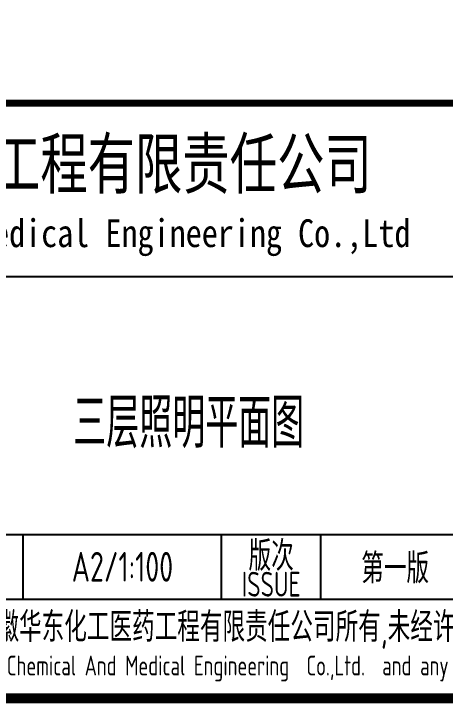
# Model space of a CAD drawing. Extents: x 6250600 to 6678662, y -692028 to -290561.
# Drawn here: x 6307751 to 6312102, y -511192 to -504242 of the extents above; entities that cross this region are included whole.
import ezdxf
from ezdxf.enums import TextEntityAlignment as Align

# ---------------------------------------------------------------- set-up
doc = ezdxf.new("R2010")
doc.units = 0
doc.header["$LTSCALE"] = 1000
doc.header["$MEASUREMENT"] = 0
doc.layers.get('0').update_dxf_attribs({"linetype": 'CONTINUOUS'})
doc.layers.add('PUB_TITLE', color=4, linetype='CONTINUOUS')
doc.styles.add('AHD', font='sceie.shx', dxfattribs={"width": 0.7, "bigfont": 'sceic.shx'})
doc.styles.add('ECEC_TQ_S', font='')
doc.styles.get('ECEC_TQ_S').set_extended_font_data('SimSun')

msp = doc.modelspace()

# ---------------------------------------------------------------- linework, layer by layer
for p, q in [((6301346.9, -506891.8), (6319346.9, -506891.8)), ((6301346.9, -509491.8), (6319346.9, -509491.8)), ((6307846.9, -510141.8), (6307846.9, -509491.8)), ((6309846.9, -510141.8), (6309846.9, -509491.8)), ((6310846.9, -510141.8), (6310846.9, -509491.8)), ((6301346.9, -510141.8), (6319346.9, -510141.8)), ((6301346.9, -511141.8), (6319346.9, -511141.8))]:
    msp.add_line(p, q)
msp.add_lwpolyline([(6319346.9, -505141.8, 70, 70, 0), (6301346.9, -505141.8, 70, 70, 0), (6301346.9, -511141.8, 0, 0, 0)], format="xyseb")
at = {"layer": 'PUB_TITLE', "color": 4, "const_width": 100}
msp.add_lwpolyline([(6263446.9, -511141.8), (6319346.9, -511141.8), (6319346.9, -471141.8), (6263446.9, -471141.8)], close=True, dxfattribs=at)

# ---------------------------------------------------------------- texts
for s, height, style, width, p in [('安徽华东化工医药工程有限责任公司', 500, 'ECEC_TQ_S', 0.7, (6307541.8, -505741.8)), ('安徽华东化工医药工程有限责任公司', 500, 'ECEC_TQ_S', 0.7, (6307541.8, -505741.8)), ('Anhui Huadong Chemical & Medical Engineering Co.,Ltd', 280, 'ECEC_TQ_S', 0.85, (6307541.8, -506491.8)), ('Anhui Huadong Chemical & Medical Engineering Co.,Ltd', 280, 'ECEC_TQ_S', 0.85, (6307541.8, -506491.8)), ('三层照明平面图', 500, 'AHD', 0.7, (6309515.7, -508355.5)), ('版次', 300, 'AHD', 0.8, (6310346.9, -509691.8)), ('版次', 300, 'AHD', 0.8, (6310346.9, -509691.8)), ('ISSUE', 250, 'AHD', 0.8, (6310346.9, -509991.8)), ('ISSUE', 250, 'AHD', 0.8, (6310346.9, -509991.8)), ('本文件专有权属安徽华东化工医药工程有限责任公司所有,未经许可不得复制或转让给第三方', 300, 'AHD', 0.8, (6310346.9, -510441.8)), ('本文件专有权属安徽华东化工医药工程有限责任公司所有,未经许可不得复制或转让给第三方', 300, 'AHD', 0.8, (6310346.9, -510441.8)), ('The proprietary right of this document belongs to Anhui Huadong Chemical And Medical Engineering  Co.,Ltd.  and any replication or transfer to the 3rd. side is forbidden without its permission. ', 200, 'AHD', 0.8, (6310346.9, -510841.8)), ('The proprietary right of this document belongs to Anhui Huadong Chemical And Medical Engineering  Co.,Ltd.  and any replication or transfer to the 3rd. side is forbidden without its permission. ', 200, 'AHD', 0.8, (6310346.9, -510841.8))]:
    msp.add_text(s, height=height, dxfattribs=dict(style=style, width=width)).set_placement(p, align=Align.MIDDLE)
at = {"style": 'AHD', "width": 0.8}
for tag, text, p in [('A2/1:100', '1:100', (6308846.9, -509816.8)), ('第一版', '0', (6311596.9, -509816.8))]:
    msp.add_attdef(tag, text=text, height=300, dxfattribs=at).set_placement(p, align=Align.MIDDLE)

doc.saveas('drawing.dxf')
